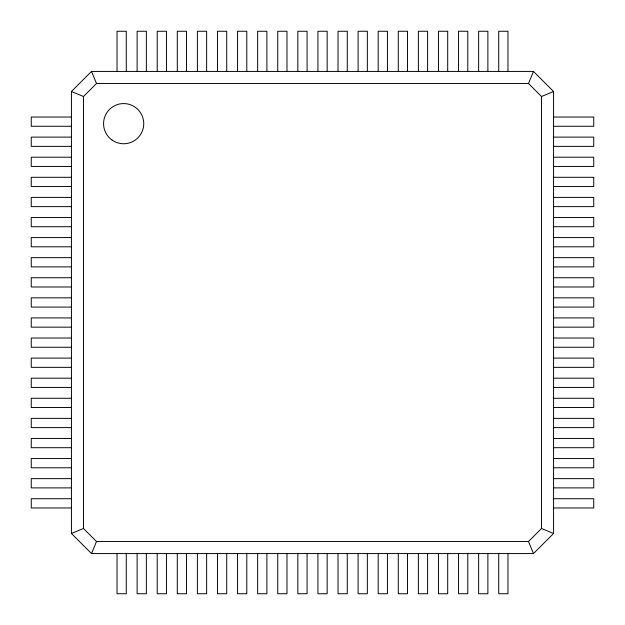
<?xml version="1.0" encoding="UTF-8"?>
<svg xmlns="http://www.w3.org/2000/svg" width="625" height="625" viewBox="0 0 625 625"><rect width="100%" height="100%" fill="white"/><g stroke="black" fill="none" stroke-linecap="round" stroke-linejoin="round"><path stroke-width="0.94" d="M91.516 553.57L533.484 553.57L553.57 533.484L553.57 91.516L533.484 71.43L91.516 71.43L71.43 91.516L71.43 533.484L91.516 553.57L96.508 541.516L528.492 541.516L541.516 528.492L541.516 96.508L528.492 83.484L96.508 83.484L83.484 96.508L83.484 528.492L96.508 541.516M528.492 83.484L533.484 71.43M541.516 96.508L553.57 91.516M71.43 533.484L83.484 528.492M71.43 117.031L31.25 117.031L31.25 126.273L71.43 126.273M553.57 117.031L593.75 117.031L593.75 126.273L553.57 126.273M71.43 137.117L31.25 137.117L31.25 146.359L71.43 146.359M553.57 137.117L593.75 137.117L593.75 146.359L553.57 146.359M71.43 157.211L31.25 157.211L31.25 166.453L71.43 166.453M553.57 157.211L593.75 157.211L593.75 166.453L553.57 166.453M71.43 177.297L31.25 177.297L31.25 186.539L71.43 186.539M553.57 177.297L593.75 177.297L593.75 186.539L553.57 186.539M71.43 197.391L31.25 197.391L31.25 206.633L71.43 206.633M553.57 197.391L593.75 197.391L593.75 206.633L553.57 206.633M71.43 217.477L31.25 217.477L31.25 226.719L71.43 226.719M553.57 217.477L593.75 217.477L593.75 226.719L553.57 226.719M71.43 237.57L31.25 237.57L31.25 246.805L71.43 246.805M553.57 237.57L593.75 237.57L593.75 246.805L553.57 246.805M71.43 257.656L31.25 257.656L31.25 266.898L71.43 266.898M553.57 257.656L593.75 257.656L593.75 266.898L553.57 266.898M71.43 277.742L31.25 277.742L31.25 286.984L71.43 286.984M553.57 277.742L593.75 277.742L593.75 286.984L553.57 286.984M71.43 297.836L31.25 297.836L31.25 307.078L71.43 307.078M553.57 297.836L593.75 297.836L593.75 307.078L553.57 307.078M71.43 317.922L31.25 317.922L31.25 327.164L71.43 327.164M553.57 317.922L593.75 317.922L593.75 327.164L553.57 327.164M71.43 338.016L31.25 338.016L31.25 347.258L71.43 347.258M553.57 338.016L593.75 338.016L593.75 347.258L553.57 347.258M71.43 358.102L31.25 358.102L31.25 367.344L71.43 367.344M553.57 358.102L593.75 358.102L593.75 367.344L553.57 367.344M71.43 378.195L31.25 378.195L31.25 387.43L71.43 387.43M553.57 378.195L593.75 378.195L593.75 387.43L553.57 387.43M71.43 398.281L31.25 398.281L31.25 407.523L71.43 407.523M553.57 398.281L593.75 398.281L593.75 407.523L553.57 407.523M71.43 418.367L31.25 418.367L31.25 427.609L71.43 427.609M553.57 418.367L593.75 418.367L593.75 427.609L553.57 427.609M71.43 438.461L31.25 438.461L31.25 447.703L71.43 447.703M553.57 438.461L593.75 438.461L593.75 447.703L553.57 447.703M71.43 458.547L31.25 458.547L31.25 467.789L71.43 467.789M553.57 458.547L593.75 458.547L593.75 467.789L553.57 467.789M71.43 478.641L31.25 478.641L31.25 487.883L71.43 487.883M553.57 478.641L593.75 478.641L593.75 487.883L553.57 487.883M71.43 498.727L31.25 498.727L31.25 507.969L71.43 507.969M553.57 498.727L593.75 498.727L593.75 507.969L553.57 507.969M71.43 91.516L83.484 96.508M541.516 528.492L553.57 533.484M528.492 541.516L533.484 553.57M91.516 71.43L96.508 83.484M507.969 71.43L507.969 31.25L498.727 31.25L498.727 71.43M507.969 553.57L507.969 593.75L498.727 593.75L498.727 553.57M487.883 71.43L487.883 31.25L478.641 31.25L478.641 71.43M487.883 553.57L487.883 593.75L478.641 593.75L478.641 553.57M467.789 71.43L467.789 31.25L458.547 31.25L458.547 71.43M467.789 553.57L467.789 593.75L458.547 593.75L458.547 553.57M447.703 71.43L447.703 31.25L438.461 31.25L438.461 71.43M447.703 553.57L447.703 593.75L438.461 593.75L438.461 553.57M427.609 71.43L427.609 31.25L418.367 31.25L418.367 71.43M427.609 553.57L427.609 593.75L418.367 593.75L418.367 553.57M407.523 71.43L407.523 31.25L398.281 31.25L398.281 71.43M407.523 553.57L407.523 593.75L398.281 593.75L398.281 553.57M387.43 71.43L387.43 31.25L378.195 31.25L378.195 71.43M387.43 553.57L387.43 593.75L378.195 593.75L378.195 553.57M367.344 71.43L367.344 31.25L358.102 31.25L358.102 71.43M367.344 553.57L367.344 593.75L358.102 593.75L358.102 553.57M347.258 71.43L347.258 31.25L338.016 31.25L338.016 71.43M347.258 553.57L347.258 593.75L338.016 593.75L338.016 553.57M327.164 71.43L327.164 31.25L317.922 31.25L317.922 71.43M327.164 553.57L327.164 593.75L317.922 593.75L317.922 553.57M307.078 71.43L307.078 31.25L297.836 31.25L297.836 71.43M307.078 553.57L307.078 593.75L297.836 593.75L297.836 553.57M286.984 71.43L286.984 31.25L277.742 31.25L277.742 71.43M286.984 553.57L286.984 593.75L277.742 593.75L277.742 553.57M266.898 71.43L266.898 31.25L257.656 31.25L257.656 71.43M266.898 553.57L266.898 593.75L257.656 593.75L257.656 553.57M246.805 71.43L246.805 31.25L237.57 31.25L237.57 71.43M246.805 553.57L246.805 593.75L237.57 593.75L237.57 553.57M226.719 71.43L226.719 31.25L217.477 31.25L217.477 71.43M226.719 553.57L226.719 593.75L217.477 593.75L217.477 553.57M206.633 71.43L206.633 31.25L197.391 31.25L197.391 71.43M206.633 553.57L206.633 593.75L197.391 593.75L197.391 553.57M186.539 71.43L186.539 31.25L177.297 31.25L177.297 71.43M186.539 553.57L186.539 593.75L177.297 593.75L177.297 553.57M166.453 71.43L166.453 31.25L157.211 31.25L157.211 71.43M166.453 553.57L166.453 593.75L157.211 593.75L157.211 553.57M146.359 71.43L146.359 31.25L137.117 31.25L137.117 71.43M146.359 553.57L146.359 593.75L137.117 593.75L137.117 553.57M126.273 71.43L126.273 31.25L117.031 31.25L117.031 71.43M126.273 553.57L126.273 593.75L117.031 593.75L117.031 553.57M112.062 140.062A20.086 20.086 0 0 0 143.664 125.5A20.086 20.086 0 0 0 115.25 105.414A20.086 20.086 0 0 0 112.062 140.062"/></g></svg>
